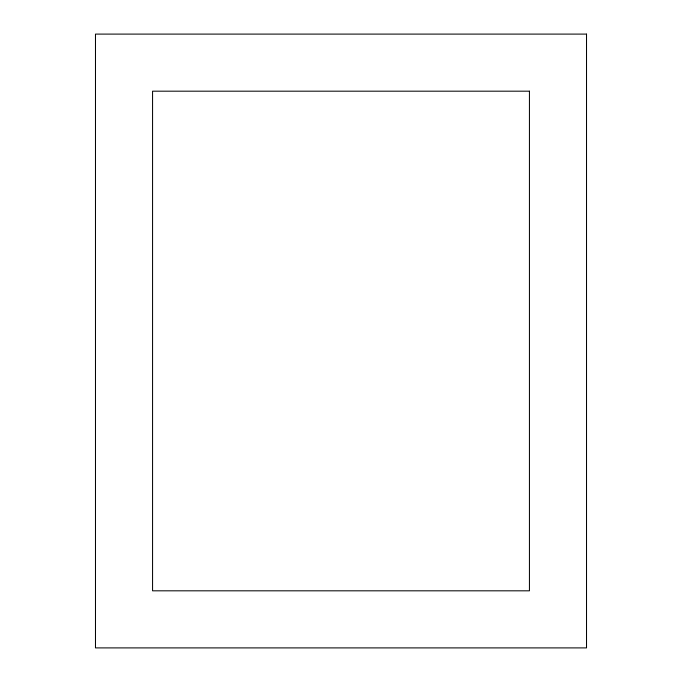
<?xml version="1.0" encoding="UTF-8"?>
<svg xmlns="http://www.w3.org/2000/svg" width="682" height="682" viewBox="0 0 682 682"><rect width="100%" height="100%" fill="white"/><g stroke="black" fill="none" stroke-linecap="round" stroke-linejoin="round"><path stroke-width="1.02" d="M586.52 34.1L95.48 34.1L95.48 647.9L586.52 647.9L586.52 34.1M529.437 91.183L152.563 91.183L152.563 590.817L529.437 590.817L529.437 91.183"/></g></svg>
